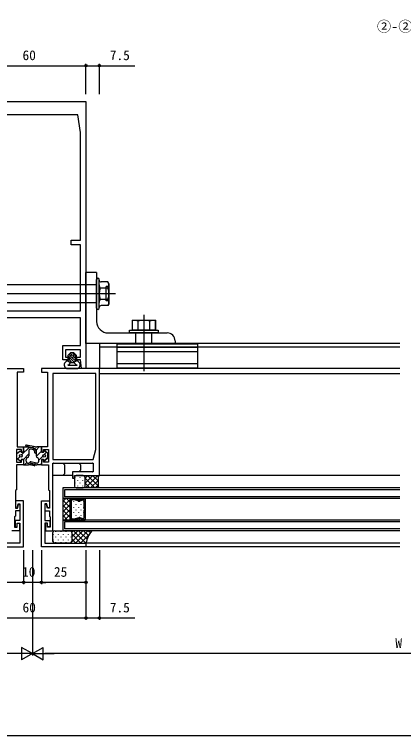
# Model space of a CAD drawing. Units: millimetres, scale not verified. Extents: x -960 to 961, y -419 to 416.
# Drawn here: x 290.5 to 508.7, y -418.6 to -13.8 of the extents above; entities that cross this region are included whole.
import ezdxf
from ezdxf.enums import TextEntityAlignment as Align

# ---------------------------------------------------------------- set-up
doc = ezdxf.new("R2010")
doc.units = ezdxf.units.MM
doc.header["$LTSCALE"] = 2
for name, color, linetype in [('0-1_USER1', 3, 'Continuous'), ('0-2_YKK_11', 7, 'Continuous'), ('0-4_YKK_12', 2, 'Continuous'), ('0-5_YKK_13', 4, 'Continuous'), ('0-7_YKK_D', 6, 'Continuous'), ('0-8_YKK_ZWAK', 7, 'Continuous')]:
    doc.layers.add(name, color=color, linetype=linetype)
doc.styles.add('ＭＳ ゴシック', font='')
doc.styles.get('ＭＳ ゴシック').set_extended_font_data('MS Gothic')

msp = doc.modelspace()

# ---------------------------------------------------------------- linework, layer by layer
at = {"layer": '0-2_YKK_11'}
msp.add_line((324.1, -272.6), (338.1, -272.6), dxfattribs=at)
for points in [[(270.6, -62.6), (330.6, -62.6), (330.6, -212.6), (328.1, -212.6), (327.6, -207.6), (325.4, -207.6), (325.4, -206.1), (327.6, -206.1), (327.6, -202.1), (319.1, -202.1), (319.1, -206.1), (320.4, -206.1), (320.4, -207.6), (317.6, -207.6), (317.6, -199.6), (327.6, -199.6), (327.6, -184.1), (273.6, -184.1)], [(263.1, -212.6), (295.6, -212.6), (295.6, -214.6), (292.1, -214.6), (292.1, -256.6), (295.6, -256.6), (295.6, -259.6), (294.4, -259.6), (294.4, -258.1), (291.6, -258.1), (291.6, -265.1), (294.4, -265.1), (294.4, -263.6), (295.6, -263.6), (295.6, -266.6), (291.6, -266.6), (291.6, -280.6), (291.1, -281.1), (291.1, -291), (292.211, -291), (292.8, -288.8), (293.6, -288.8), (293.6, -292.5), (291.1, -292.5), (291.1, -295.4), (290.6, -295.9), (290.6, -301.6), (292.1, -301.6), (292.1, -299.4), (293.3, -299.4), (293.3, -303.6), (289.1, -303.6)], [(338.1, -272.6), (338.1, -212.6), (305.6, -212.6), (305.6, -214.6), (309.1, -214.6), (309.1, -256.6), (305.6, -256.6), (305.6, -259.6), (306.8, -259.6), (306.8, -258.1), (309.6, -258.1), (309.6, -265.1), (306.8, -265.1), (306.8, -263.6), (305.6, -263.6), (305.6, -266.6), (309.6, -266.6), (309.6, -280.6), (310.1, -281.1), (310.1, -291), (308.989, -291), (308.4, -288.8), (307.6, -288.8), (307.6, -292.5), (310.1, -292.5), (310.1, -295.4), (310.6, -295.9), (310.6, -301.6), (309.1, -301.6), (309.1, -299.4), (307.9, -299.4), (307.9, -303.6), (312.1, -303.6), (312.1, -265.6), (334.6, -265.6), (334.6, -270.6), (323.1, -270.6), (323.1, -274.1), (324.1, -274.1), (324.1, -272.6)]]:
    msp.add_lwpolyline(points, dxfattribs=at)
for points in [[(273.6, -80.1), (273.6, -140.6), (278.9, -140.6), (278.9, -143.1), (273.6, -143.1), (273.6, -180.1), (327.6, -180.1), (327.6, -143.1), (322.3, -143.1), (322.3, -140.6), (327.6, -140.6), (327.6, -80.1), (326.1, -70.1), (275.1, -70.1)], [(312.1, -215.3), (312.1, -263.6), (334.6, -263.6), (336.1, -258.002), (336.1, -215.3)], [(295.6, -312.6), (295.6, -286.8), (291.1, -286.8), (291.1, -290.8), (292, -290.8), (292.589, -288.6), (293.6, -288.6), (293.6, -297.9), (290.9, -297.9), (290.9, -301.4), (292.1, -301.4), (292.1, -299.4), (293.6, -299.4), (293.6, -310.6), (270.6, -310.6), (270.6, -312.6)], [(305.6, -312.6), (305.6, -286.8), (310.1, -286.8), (310.1, -290.8), (309.2, -290.8), (308.611, -288.6), (307.6, -288.6), (307.6, -297.9), (310.3, -297.9), (310.3, -301.4), (309.1, -301.4), (309.1, -299.4), (307.6, -299.4), (307.6, -310.6), (330.6, -310.6), (330.6, -312.6)]]:
    msp.add_lwpolyline(points, close=True, dxfattribs=at)
at = {"layer": '0-4_YKK_12'}
for p, q in [((338.1, -198.6), (338.1, -212.48)), ((506.6, -198.6), (338.1, -198.6)), ((506.6, -200.6), (338.1, -200.6)), ((506.6, -212.6), (337.8, -212.6)), ((506.6, -215.6), (338.1, -215.6)), ((506.6, -272.6), (337.8, -272.6)), ((317.6, -279.6), (317.6, -285.6)), ((506.6, -279.6), (317.6, -279.6)), ((318.6, -280.6), (318.6, -284.6)), ((506.6, -280.6), (318.6, -280.6)), ((317.6, -285.6), (317.6, -297.6)), ((321.7, -285.6), (317.6, -285.6)), ((506.6, -285.6), (317.6, -285.6)), ((319.298, -285.6), (317.6, -287.298)), ((321.7, -286.027), (317.6, -290.127)), ((317.6, -286.391), (321.7, -290.49)), ((506.6, -284.6), (318.6, -284.6)), ((319.638, -285.6), (321.699, -287.662)), ((321.7, -296.577), (321.699, -286.628)), ((321.7, -285.6), (330.099, -285.6)), ((321.7, -297.6), (321.7, -285.6)), ((321.7, -297.6), (321.7, -285.6)), ((321.7, -286.614), (321.7, -286.643)), ((322.089, -286.121), (323.663, -285.699)), ((323.663, -285.699), (322.089, -286.121)), ((322.13, -285.6), (322.532, -286.002)), ((322.224, -287.031), (322.225, -296.174)), ((323.664, -286.242), (322.614, -286.524)), ((323.748, -287.468), (323.748, -287.268)), ((323.935, -285.699), (326.814, -286.47)), ((326.814, -286.47), (323.935, -285.699)), ((326.814, -287.013), (323.935, -286.242)), ((324.375, -285.6), (324.671, -285.896)), ((326.578, -287.468), (326.578, -287.268)), ((326.62, -285.6), (327.404, -286.384)), ((327.085, -286.47), (329.438, -285.839)), ((329.438, -285.839), (327.085, -286.47)), ((328.913, -286.523), (327.085, -287.013)), ((328.865, -285.6), (329.175, -285.91)), ((329.408, -287.468), (329.408, -287.268)), ((329.574, -291.339), (329.574, -287.03)), ((330.099, -285.6), (330.099, -297.6)), ((330.099, -286.354), (330.099, -286.338)), ((330.099, -286.346), (330.099, -291.339)), ((321.7, -288.855), (317.6, -292.955)), ((317.6, -289.219), (321.7, -293.319)), ((322.333, -289.083), (322.333, -288.883)), ((323.748, -290.498), (323.748, -290.298)), ((325.163, -289.083), (325.163, -288.883)), ((326.578, -290.498), (326.578, -290.298)), ((327.993, -289.083), (327.993, -288.883)), ((329.408, -290.498), (329.408, -290.298)), ((330.099, -291.339), (329.574, -291.339)), ((321.7, -291.684), (317.6, -295.783)), ((317.6, -292.048), (321.7, -296.147)), ((317.6, -294.876), (320.324, -297.6)), ((321.7, -294.512), (318.612, -297.6)), ((322.333, -292.113), (322.333, -291.913)), ((322.333, -295.143), (322.333, -294.943)), ((323.748, -293.528), (323.748, -293.328)), ((325.163, -292.113), (325.163, -291.913)), ((325.163, -295.143), (325.163, -294.943)), ((326.578, -293.528), (326.578, -293.328)), ((327.993, -292.113), (327.993, -291.913)), ((327.993, -295.143), (327.993, -294.943)), ((329.408, -293.528), (329.408, -293.328)), ((329.575, -291.864), (330.1, -291.864)), ((329.575, -296.174), (329.575, -291.864)), ((330.1, -291.864), (330.1, -296.858)), ((317.6, -297.6), (321.7, -297.6)), ((317.6, -297.6), (317.6, -303.6)), ((506.6, -297.6), (317.6, -297.6)), ((318.6, -298.6), (318.6, -302.6)), ((506.6, -298.6), (318.6, -298.6)), ((321.7, -297.34), (321.44, -297.6)), ((321.7, -296.586), (321.7, -296.557)), ((330.099, -297.6), (321.7, -297.6)), ((323.664, -297.501), (322.089, -297.079)), ((323.664, -297.506), (322.089, -297.084)), ((322.491, -297.187), (322.905, -297.6)), ((322.614, -296.681), (323.664, -296.962)), ((323.935, -296.962), (326.814, -296.191)), ((326.814, -296.73), (323.935, -297.501)), ((326.814, -296.734), (323.935, -297.506)), ((323.935, -296.962), (323.935, -296.962)), ((323.935, -296.962), (323.935, -296.962)), ((324.815, -297.265), (325.15, -297.6)), ((326.586, -296.791), (327.395, -297.6)), ((327.085, -296.191), (328.914, -296.681)), ((329.439, -297.36), (327.085, -296.73)), ((329.439, -297.365), (327.085, -296.734)), ((329.386, -297.346), (329.64, -297.6)), ((330.099, -296.845), (330.099, -296.861)), ((506.6, -303.6), (317.6, -303.6)), ((506.6, -302.6), (318.6, -302.6)), ((506.6, -310.6), (330.3, -310.6)), ((506.6, -312.6), (330.3, -312.6))]:
    msp.add_line(p, q, dxfattribs=at)
for points in [[(321.7, -286.614), (321.7, -285.6), (330.099, -285.6), (330.099, -286.338)], [(321.7, -296.586), (321.7, -297.6), (330.099, -297.6), (330.099, -296.861)]]:
    msp.add_lwpolyline(points, dxfattribs=at)
for centre, start, end in [((322.224, -286.628), 105.00383, 180.00177), ((322.224, -286.628), 105.0037, 178.42023), ((322.224, -286.628), 178.42023, 181.58337), ((322.749, -287.031), 105.00383, 180.00177), ((323.799, -286.206), 75.00375, 105.00407), ((323.799, -286.206), 75.0037, 105.0037), ((323.799, -286.749), 75.00396, 105.00344), ((326.949, -285.963), 255.0037, 285.00412), ((326.949, -285.963), 255.0037, 285.00372), ((326.949, -286.506), 255.00307, 285.00432), ((329.049, -287.03), 0.00379, 105.00368), ((329.574, -286.346), 0.00183, 105.00368), ((329.574, -286.346), 0.88944, 105.00372), ((329.574, -286.346), 359.11417, 0.88944), ((322.224, -296.577), 180.029, 255.01008), ((322.225, -296.572), 178.42023, 181.58337), ((322.225, -296.572), 181.58337, 254.9999), ((322.749, -296.174), 180.03815, 255.00666), ((323.8, -296.455), 255.00016, 284.99965), ((323.8, -296.994), 254.9999, 284.9999), ((323.8, -296.998), 254.99953, 284.99985), ((323.8, -296.455), 284.03804, 284.47126), ((323.8, -296.455), 284.47126, 284.82879), ((323.8, -296.455), 284.82879, 284.88333), ((323.8, -296.455), 284.93315, 284.98228), ((323.8, -296.455), 284.93322, 284.95764), ((323.8, -296.455), 284.91945, 284.938), ((323.8, -296.455), 284.88333, 284.91945), ((323.8, -296.455), 284.99562, 284.99606), ((323.8, -296.455), 284.99334, 284.99562), ((323.8, -296.455), 284.99217, 284.99385), ((323.8, -296.455), 284.9853, 284.99217), ((323.8, -296.455), 284.96767, 284.98527), ((323.8, -296.455), 284.9662, 284.96767), ((323.8, -296.455), 284.96396, 284.9662), ((326.95, -296.698), 74.99928, 105.00053), ((326.95, -297.237), 74.99989, 104.9999), ((326.95, -297.241), 74.99948, 104.9999), ((329.05, -296.174), 254.99992, 359.99981), ((329.574, -296.853), 254.99989, 359.11417), ((329.575, -296.858), 254.99992, 0.00177), ((329.574, -296.853), 359.11417, 0.88944)]:
    msp.add_arc(centre, 0.525, start, end, dxfattribs=at)
at = {"layer": '0-5_YKK_13'}
for p, q in [((336.6, -158.6), (330.6, -158.6)), ((336.6, -158.6), (336.6, -186.1)), ((336.6, -178.65), (336.6, -162.55)), ((338, -178.65), (338, -162.55)), ((342.886, -163.975), (339.1, -163.975)), ((343.5, -165.038), (342.886, -163.975)), ((343.5, -165.038), (343.5, -176.162)), ((342.886, -167.439), (338.614, -167.439)), ((343.5, -166.6), (342, -166.6)), ((342, -174.6), (342, -166.6)), ((347.214, -170.6), (255.16, -170.6)), ((342.886, -173.761), (338.614, -173.761)), ((342.886, -177.225), (339.1, -177.225)), ((343.5, -174.6), (342, -174.6)), ((343.5, -176.162), (342.886, -177.225)), ((359.85, -185.499), (369.6, -185.499)), ((359.85, -190.999), (359.85, -186.062)), ((363.1, -182.499), (363.1, -213.999)), ((366.35, -190.999), (366.35, -186.062)), ((369.6, -185.499), (369.6, -190.999)), ((369.6, -190.999), (369.6, -185.499)), ((343.1, -192.6), (376.1, -192.6)), ((358.6, -198.6), (358.6, -192.6)), ((369.6, -190.999), (359.85, -190.999)), ((367.6, -198.6), (367.6, -192.6)), ((348.1, -200.6), (393.1, -200.6)), ((320.833, -205.886), (320.464, -205.517)), ((321.85, -203.8), (320.597, -205.045)), ((320.95, -205.9), (321.1, -205.9)), ((322.056, -205.695), (321.003, -204.642)), ((321.1, -205.9), (321.1, -207.6)), ((322.85, -207.903), (321.1, -206.153)), ((322.611, -204.836), (321.712, -203.937)), ((323.85, -203.8), (321.85, -203.8)), ((322.85, -206.489), (322.755, -206.394)), ((325.048, -205.859), (322.989, -203.8)), ((324.6, -206.825), (323.614, -205.839)), ((323.85, -203.8), (325.189, -205.032)), ((324.6, -205.9), (324.6, -207.6)), ((324.6, -205.9), (324.85, -205.9)), ((348.1, -203.1), (393.1, -203.1)), ((320.1, -208.1), (318.987, -209.137)), ((319.346, -207.6), (321.1, -207.6)), ((319.346, -207.6), (320.1, -208.1)), ((320.376, -208.258), (319.718, -207.6)), ((321.85, -209.1), (320.935, -210.32)), ((322.632, -209.1), (321.1, -207.568)), ((324.859, -208.498), (322.85, -206.489)), ((323.939, -208.993), (322.85, -207.903)), ((325.6, -208.1), (323.739, -209.1)), ((323.739, -209.1), (325.148, -210.413)), ((324.6, -207.6), (326.35, -207.6)), ((325.765, -207.99), (325.375, -207.6)), ((325.6, -208.1), (326.35, -207.6)), ((325.6, -208.1), (326.713, -209.137)), ((348.1, -209.8), (393.1, -209.8)), ((320.35, -212.6), (325.35, -212.6)), ((320.375, -210.6), (325.626, -210.6)), ((291.898, -260.35), (293.538, -258.947)), ((294.549, -261.042), (298.907, -256.685)), ((295.598, -259.6), (295.598, -256.6)), ((295.598, -256.6), (298.202, -256.6)), ((297.078, -256.312), (298.797, -256.66)), ((302.113, -256.503), (297.236, -255.528)), ((297.482, -256.394), (298.163, -255.713)), ((298.598, -258.565), (298.598, -261.632)), ((301.794, -257.459), (298.797, -256.66)), ((298.981, -256.703), (301.413, -257.357)), ((301.135, -258.114), (299.541, -257.825)), ((300.34, -257.072), (301.109, -256.303)), ((301.032, -258.095), (301.675, -257.452)), ((301.798, -258.902), (301.798, -259.646)), ((302.598, -258.349), (304.347, -256.6)), ((302.598, -258.565), (302.598, -261.632)), ((302.598, -258.902), (302.598, -259.646)), ((302.624, -261.859), (305.598, -258.885)), ((305.598, -259.6), (305.598, -256.6)), ((309.298, -260.35), (307.658, -258.947)), ((291.898, -262.85), (291.898, -260.35)), ((291.898, -262.85), (293.538, -264.254)), ((292.352, -263.239), (293.49, -262.102)), ((294.198, -259.6), (294.198, -259.25)), ((294.198, -259.6), (295.598, -259.6)), ((295.527, -263.6), (298.598, -260.529)), ((304.098, -263.92), (308.42, -259.598)), ((306.998, -259.6), (305.598, -259.6)), ((306.998, -259.6), (306.998, -259.25)), ((307.237, -264.317), (309.298, -262.256)), ((309.298, -262.85), (307.658, -264.254)), ((309.298, -262.85), (309.298, -260.35)), ((295.598, -263.6), (294.198, -263.6)), ((294.198, -263.6), (294.198, -263.95)), ((295.598, -266.6), (298.336, -266.6)), ((296.062, -266.6), (297.355, -265.308)), ((297.098, -264.639), (297.098, -263.569)), ((298.059, -265.638), (298.577, -265.658)), ((299.158, -265.325), (299.528, -264.955)), ((301.638, -267.151), (299.295, -266.693)), ((302.279, -266.496), (299.443, -265.737)), ((299.471, -266.728), (300.246, -265.952)), ((302.779, -265.674), (299.645, -264.964)), ((299.893, -265.858), (301.796, -266.367)), ((301.682, -266.336), (302.425, -265.593)), ((304.098, -264.639), (304.098, -263.569)), ((304.953, -266.6), (305.598, -265.956)), ((305.598, -263.6), (306.998, -263.6)), ((306.998, -263.6), (306.998, -263.95)), ((312.1, -272.3), (312.1, -265.9)), ((312.4, -265.6), (334.3, -265.6)), ((318.6, -266.6), (317.6, -265.6)), ((318.6, -266.6), (318.6, -271.6)), ((327.6, -266.6), (326.6, -265.6)), ((327.6, -266.6), (327.6, -269.6)), ((334.6, -265.9), (334.6, -270.3)), ((323.1, -270.9), (323.1, -272.3)), ((334.3, -270.6), (323.4, -270.6)), ((327.6, -269.6), (326.6, -270.6)), ((322.8, -272.6), (312.4, -272.6)), ((318.6, -271.6), (317.6, -272.6)), ((324.1, -273.6), (324.1, -278.6)), ((324.403, -273.733), (324.403, -273.933)), ((329.1, -272.6), (325.1, -272.6)), ((327.233, -273.733), (327.233, -273.933)), ((330.063, -273.733), (330.063, -273.933)), ((334.48, -272.6), (330.1, -276.98)), ((331.651, -272.6), (330.1, -274.151)), ((330.1, -278.6), (330.1, -273.6)), ((330.1, -278.6), (330.1, -273.6)), ((335.618, -279.6), (330.1, -274.082)), ((337.308, -272.6), (330.308, -279.6)), ((337.35, -278.503), (331.447, -272.6)), ((337.35, -275.675), (334.275, -272.6)), ((337.602, -273.098), (337.104, -272.6)), ((324.403, -276.763), (324.403, -276.963)), ((325.818, -275.348), (325.818, -275.548)), ((325.818, -278.378), (325.818, -278.578)), ((327.233, -276.763), (327.233, -276.963)), ((328.648, -275.348), (328.648, -275.548)), ((328.648, -278.378), (328.648, -278.578)), ((330.063, -276.763), (330.063, -276.963)), ((332.79, -279.6), (330.1, -276.91)), ((337.35, -275.387), (333.137, -279.6)), ((337.35, -278.215), (335.965, -279.6)), ((325.1, -279.6), (329.1, -279.6)), ((329.961, -279.6), (329.734, -279.373)), ((313.1, -303.6), (321.6, -303.6)), ((333.9, -303.6), (321.6, -303.6)), ((322.538, -309.946), (328.884, -303.6)), ((322.547, -304.28), (323.228, -303.6)), ((322.6, -307.056), (326.056, -303.6)), ((323.601, -303.6), (330.6, -310.599)), ((324.713, -310.6), (331.713, -303.6)), ((326.43, -303.6), (331.191, -308.361)), ((329.258, -303.6), (332.042, -306.384)), ((332.086, -303.6), (333.11, -304.624)), ((312.1, -309.6), (312.1, -304.6)), ((312.172, -305.648), (312.172, -305.848)), ((313.587, -304.033), (313.587, -304.233)), ((313.587, -307.063), (313.587, -307.263)), ((315.002, -305.648), (315.002, -305.848)), ((316.417, -304.033), (316.417, -304.233)), ((316.417, -307.063), (316.417, -307.263)), ((317.832, -305.648), (317.832, -305.848)), ((319.247, -304.033), (319.247, -304.233)), ((319.247, -307.063), (319.247, -307.263)), ((320.662, -305.648), (320.662, -305.848)), ((322.077, -304.033), (322.077, -304.233)), ((322.077, -307.063), (322.077, -307.263)), ((322.6, -304.6), (322.6, -309.6)), ((322.6, -304.6), (322.6, -309.6)), ((322.6, -305.427), (327.773, -310.6)), ((327.541, -310.6), (332.386, -305.755)), ((312.172, -308.678), (312.172, -308.878)), ((321.6, -310.6), (313.1, -310.6)), ((313.587, -310.093), (313.587, -310.293)), ((315.002, -308.678), (315.002, -308.878)), ((316.417, -310.093), (316.417, -310.293)), ((317.832, -308.678), (317.832, -308.878)), ((319.247, -310.093), (319.247, -310.293)), ((320.662, -308.678), (320.662, -308.878)), ((321.6, -310.6), (330.6, -310.6)), ((321.884, -310.6), (321.946, -310.538)), ((322.022, -310.506), (322.116, -310.6)), ((322.077, -310.093), (322.077, -310.293)), ((322.6, -308.256), (324.944, -310.6)), ((330.37, -310.6), (330.655, -310.315))]:
    msp.add_line(p, q, dxfattribs=at)
for points in [[(380.6, -197.1), (380.6, -198.6), (330.6, -198.6), (330.6, -158.6)], [(336.3, -165.6), (327.6, -165.6), (273.6, -165.6)], [(336.3, -175.6), (327.6, -175.6), (273.6, -175.6)], [(359.85, -190.999), (356.6, -190.999), (356.6, -185.499), (359.85, -185.499)], [(320.1, -208.1), (321.85, -209.1), (323.739, -209.1)], [(305.598, -256.6), (303.098, -256.6), (303.093, -256.6)], [(295.598, -263.6), (295.598, -266.6), (297.303, -266.6)], [(305.598, -263.6), (305.598, -266.6), (303.064, -266.6)], [(329.1, -272.6), (338.1, -272.6), (337.35, -273.35), (337.35, -278.85), (338.1, -279.6), (329.1, -279.6)]]:
    msp.add_lwpolyline(points, dxfattribs=at)
for points in [[(355.101, -192.6), (355.101, -191), (371.101, -191), (371.101, -192.6)], [(348.1, -212.3), (348.1, -198.7), (393.1, -198.7), (393.1, -212.3)]]:
    msp.add_lwpolyline(points, close=True, dxfattribs=at)
for centre, radius in [((322.85, -205.6), 0.8), ((294.048, -261.6), 0.75), ((307.148, -261.6), 0.75)]:
    msp.add_circle(centre, radius, dxfattribs=at)
for centre, radius, start, end in [((337.3, -162.55), 0.7, 0, 180), ((336.3, -165.3), 0.3, 270, 0), ((340.749, -165.707), 2.751, 178.28, 181.72), ((339.1, -162.875), 1.1, 180, 270), ((340.751, -165.707), 2.751, 180, 219.02761), ((340.749, -165.707), 2.751, 320.97239, 39.02761), ((346.446, -170.6), 8.445, 158.0208, 201.9792), ((335.054, -170.6), 8.445, 338.0208, 21.9792), ((340.751, -175.493), 2.751, 140.97239, 180), ((340.749, -175.493), 2.751, 320.97239, 39.02761), ((336.3, -175.9), 0.3, 0, 90), ((339.1, -178.325), 1.1, 90, 180), ((337.3, -178.65), 0.7, 180, 0), ((343.1, -186.1), 6.5, 180, 270), ((356.6, -195.163), 9.663, 70.34714, 90), ((363.1, -195.163), 9.663, 70.34714, 109.65286), ((369.6, -195.163), 9.663, 90, 109.65286), ((376.1, -197.1), 4.5, 0, 90), ((320.95, -205.4), 0.5, 134.83706, 270), ((324.85, -205.4), 0.5, 270, 47.3723), ((320.35, -210.6), 2, 132.97004, 270), ((320.375, -209.9), 0.7, 270, 323.13091), ((325.626, -209.9), 0.7, 227.02996, 270), ((325.35, -210.6), 2, 270, 47.02996), ((293.798, -259.25), 0.4, 360, 130.56622), ((297.157, -255.92), 0.4, 78.69007, 258.56257), ((298.202, -259.6), 3, 74.95601, 90), ((299.398, -258.612), 0.8, 79.71391, 180), ((300.998, -258.902), 0.8, 0, 80.13172), ((300.998, -258.902), 1.6, 0, 74.95601), ((301.592, -258.45), 1.011, 353.43148, 78.46254), ((303.093, -251.6), 5, 258.69007, 270), ((307.398, -259.25), 0.4, 49.43378, 180), ((298.098, -263.569), 1, 104.47751, 180), ((297.598, -261.632), 1, 284.47751, 0), ((302.198, -259.646), 0.4, 180, 0), ((303.598, -261.632), 1, 180, 255.52249), ((303.098, -263.569), 1, 0, 75.52249), ((293.798, -263.95), 0.4, 229.43378, 0), ((298.098, -264.639), 1, 180, 267.7577), ((298.336, -271.6), 5, 78.94665, 90), ((298.342, -271.654), 6, 75.02371, 87.7577), ((299.557, -265.354), 0.4, 77.23474, 256.6648), ((301.715, -266.758), 0.4, 258.94665, 78.25914), ((303.064, -263.6), 3, 254.84042, 270), ((303.018, -264.62), 1.08, 257.23474, 359.01526), ((307.398, -263.95), 0.4, 180, 310.56622), ((312.4, -265.9), 0.3, 90, 180), ((334.3, -265.9), 0.3, 0, 90), ((323.4, -270.9), 0.3, 90, 180), ((334.3, -270.3), 0.3, 270, 0), ((312.4, -272.3), 0.3, 180, 270), ((322.8, -272.3), 0.3, 270, 0), ((325.1, -273.6), 1, 90, 180), ((329.1, -273.6), 1, 0, 90), ((329.1, -273.6), 1, 360, 90), ((325.1, -278.6), 1, 180, 270), ((329.1, -278.6), 1, 270, 0), ((329.1, -278.6), 1, 270, 0), ((313.1, -304.6), 1, 90, 180), ((321.6, -304.6), 1, 0, 90), ((321.6, -304.6), 1, 0, 90), ((345.448, -313.322), 15.095, 139.90687, 169.61207), ((313.1, -309.6), 1, 180, 270), ((321.6, -309.6), 1, 270, 0), ((321.6, -309.6), 1, 270, 0)]:
    msp.add_arc(centre, radius, start, end, dxfattribs=at)
at = {"layer": '0-7_YKK_D'}
for p, q in [((270.6, -42.6), (330.6, -42.6)), ((330.6, -58.6), (330.6, -41.6)), ((330.6, -58.6), (330.6, -41.6)), ((338.1, -58.6), (338.1, -41.6)), ((295.6, -314.6), (295.6, -333.6)), ((295.6, -314.6), (295.6, -333.6)), ((300.6, -314.6), (300.6, -373.6)), ((300.6, -314.6), (300.6, -373.6)), ((305.6, -314.6), (305.6, -333.6)), ((305.6, -314.6), (305.6, -333.6)), ((330.6, -314.6), (330.6, -333.6)), ((330.6, -314.6), (330.6, -353.6)), ((330.6, -314.6), (330.6, -353.6)), ((338.1, -314.6), (338.1, -353.6)), ((295.6, -332.6), (270.6, -332.6)), ((295.6, -332.6), (293.05, -332.6)), ((305.6, -332.6), (295.6, -332.6)), ((330.6, -332.6), (305.6, -332.6)), ((305.6, -332.6), (308.15, -332.6)), ((270.6, -352.6), (330.6, -352.6)), ((300.6, -372.6), (294.538, -369.1)), ((294.538, -369.1), (294.538, -376.1)), ((300.6, -372.6), (306.662, -369.1)), ((306.662, -376.1), (306.662, -369.1)), ((293.6, -372.6), (95.6, -372.6)), ((300.6, -372.6), (288.476, -372.6)), ((300.6, -372.6), (294.538, -376.1)), ((300.6, -372.6), (306.662, -376.1)), ((300.6, -372.6), (312.724, -372.6)), ((708.6, -372.6), (307.6, -372.6))]:
    msp.add_line(p, q, dxfattribs=at)
for points in [[(330.6, -42.6), (338.1, -42.6), (358.047, -42.6)], [(330.6, -352.6), (338.1, -352.6), (358.047, -352.6)]]:
    msp.add_lwpolyline(points, dxfattribs=at)
for centre in [(330.6, -42.6), (330.6, -42.6), (338.1, -42.6), (295.6, -332.6), (295.6, -332.6), (305.6, -332.6), (305.6, -332.6), (330.6, -332.6), (330.6, -352.6), (330.6, -352.6), (338.1, -352.6)]:
    msp.add_circle(centre, 0.637, dxfattribs=at)
at = {"layer": '0-8_YKK_ZWAK'}
msp.add_lwpolyline([(-959.4, -418.6), (960.6, -418.6), (960.6, 381.4)], dxfattribs=at)

# ---------------------------------------------------------------- texts
at = {"layer": '0-1_USER1', "style": 'ＭＳ ゴシック'}
msp.add_text('②-②´', height=5.865, dxfattribs=at).set_placement((493.708, -25.211), align=Align.BOTTOM_LEFT)
at = {"layer": '0-7_YKK_D', "style": 'ＭＳ ゴシック'}
for s, p in [('60', (295.039, -41.1)), ('7.5', (343.976, -41.1)), ('10', (294.762, -331.1)), ('25', (312.645, -331.1)), ('60', (295.039, -351.1)), ('7.5', (343.976, -351.1)), ('W', (504.052, -371.1))]:
    msp.add_text(s, height=5.499, dxfattribs=at).set_placement(p, align=Align.BOTTOM_LEFT)

doc.saveas('drawing.dxf')
